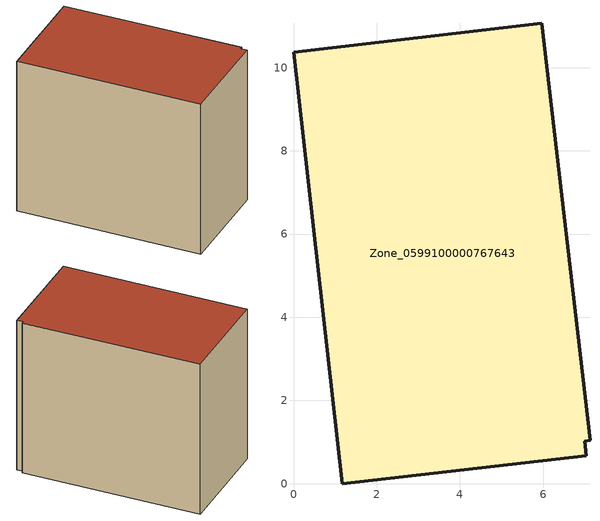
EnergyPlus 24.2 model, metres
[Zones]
Zone_0599100000767643
 floor ground (C_G): 0,10.38 5.96,11.07 7.13,1.04 7,1.02 7.04,0.67 1.18,0 z0
 wall outside (C_F): 5.96,11.07 0,10.38 1.18,0 7.04,0.67 7,1.02 7.13,1.04 5.96,11.07 z0:9.1
 roof outside (C_R): 1.18,0 7.04,0.67 7,1.02 7.13,1.04 5.96,11.07 0,10.38 z9.1
[BUILDING]
Pand.0599100000767643: North Axis=0; Terrain=City; Loads Convergence Tolerance Value=0.04; Temperature Convergence Tolerance Value=0.4; Solar Distribution=FullExterior; Maximum Number of Warmup Days=25; Minimum Number of Warmup Days=1
[Site:Location]
Rotterdam.The.Hague.AP_ZH_NLD Design_Conditions: Latitude=51.96; Longitude=4.45; Time Zone=1; Elevation=-4.5
[SITE:GROUNDTEMPERATURE:BUILDINGSURFACE]
18, 18, 18, 18, 18, 18, 18, 18, 18, 18, 18, 18
[MATERIAL] Thermal Absorptance=0.9; Solar Absorptance=0.7; Visible Absorptance=0.7
Name | Roughness | Thickness | Conductivity | Density | Specific Heat
G.TC.2006-2014 | MediumSmooth | 0.15 | 0.06 | 540 | 1210
F.TC.2006-2014 | Rough | 0.3 | 0.12 | 1920 | 840
R.TC.2006-2014 | MediumRough | 0.2 | 0.08 | 1500 | 1000
[CONSTRUCTION]
C_G: G.TC.2006-2014
C_F: F.TC.2006-2014
C_R: R.TC.2006-2014
[ZONE]
Zone_0599100000767643: Type=1; Multiplier=1; Ceiling Height=Autocalculate; Volume=Autocalculate; Floor Area=autocalculate; Part of Total Floor Area=Yes
[ZONEINFILTRATION:DESIGNFLOWRATE]
Infil_Zone_0599100000767643: Zone or ZoneList or Space or SpaceList=Zone_0599100000767643; Schedule=AlwaysOn; Design Flow Rate Calculation Method=Flow/Area; Flow Rate per Floor Area=0.0015; Constant Term Coefficient=1; Temperature Term Coefficient=0; Velocity Term Coefficient=0; Velocity Squared Term Coefficient=0
[HVACTEMPLATE:ZONE:IDEALLOADSAIRSYSTEM]
Zone_0599100000767643: Maximum Heating Supply Air Temperature=50; Minimum Cooling Supply Air Temperature=13; Maximum Heating Supply Air Humidity Ratio=0.0156; Minimum Cooling Supply Air Humidity Ratio=0.0077; Heating Limit=NoLimit; Cooling Limit=NoLimit; Dehumidification Control Type=ConstantSensibleHeatRatio; Cooling Sensible Heat Ratio=0.7; Dehumidification Setpoint=60; Humidification Control Type=None; Humidification Setpoint=30; Outdoor Air Method=None; Outdoor Air Flow Rate per Person=0.00944; Outdoor Air Flow Rate per Zone Floor Area=0; Outdoor Air Flow Rate per Zone=0; Demand Controlled Ventilation Type=None; Outdoor Air Economizer Type=NoEconomizer; Heat Recovery Type=None; Sensible Heat Recovery Effectiveness=0.7; Latent Heat Recovery Effectiveness=0.65
[ZONECONTROL:THERMOSTAT]
ThermostatControl_Zone_0599100000767643: Zone or ZoneList=Zone_0599100000767643; Control Type Schedule=DualSetpointControlType; Control 1=Thermostat_Zone_0599100000767643; Temperature Difference Between Cutout And Setpoint=0
[THERMOSTATSETPOINT:DUALSETPOINT]
Thermostat_Zone_0599100000767643: Heating Setpoint Temperature Schedule=HeatingSetpoint_Zone_0599100000767643; Cooling Setpoint Temperature Schedule=CoolingSetpoint_Zone_0599100000767643
[SCHEDULE:COMPACT]
HeatingSetpoint_Zone_0599100000767643: Through: 12/31, For: AllDays, Until: 24:00, 21
CoolingSetpoint_Zone_0599100000767643: Through: 12/31, For: AllDays, Until: 24:00, 24
DualSetpointControlType: Through: 12/31, For: AllDays, Until: 24:00, 4
AlwaysOn: Through: 12/31, For: AllDays, Until: 24:00, 1
